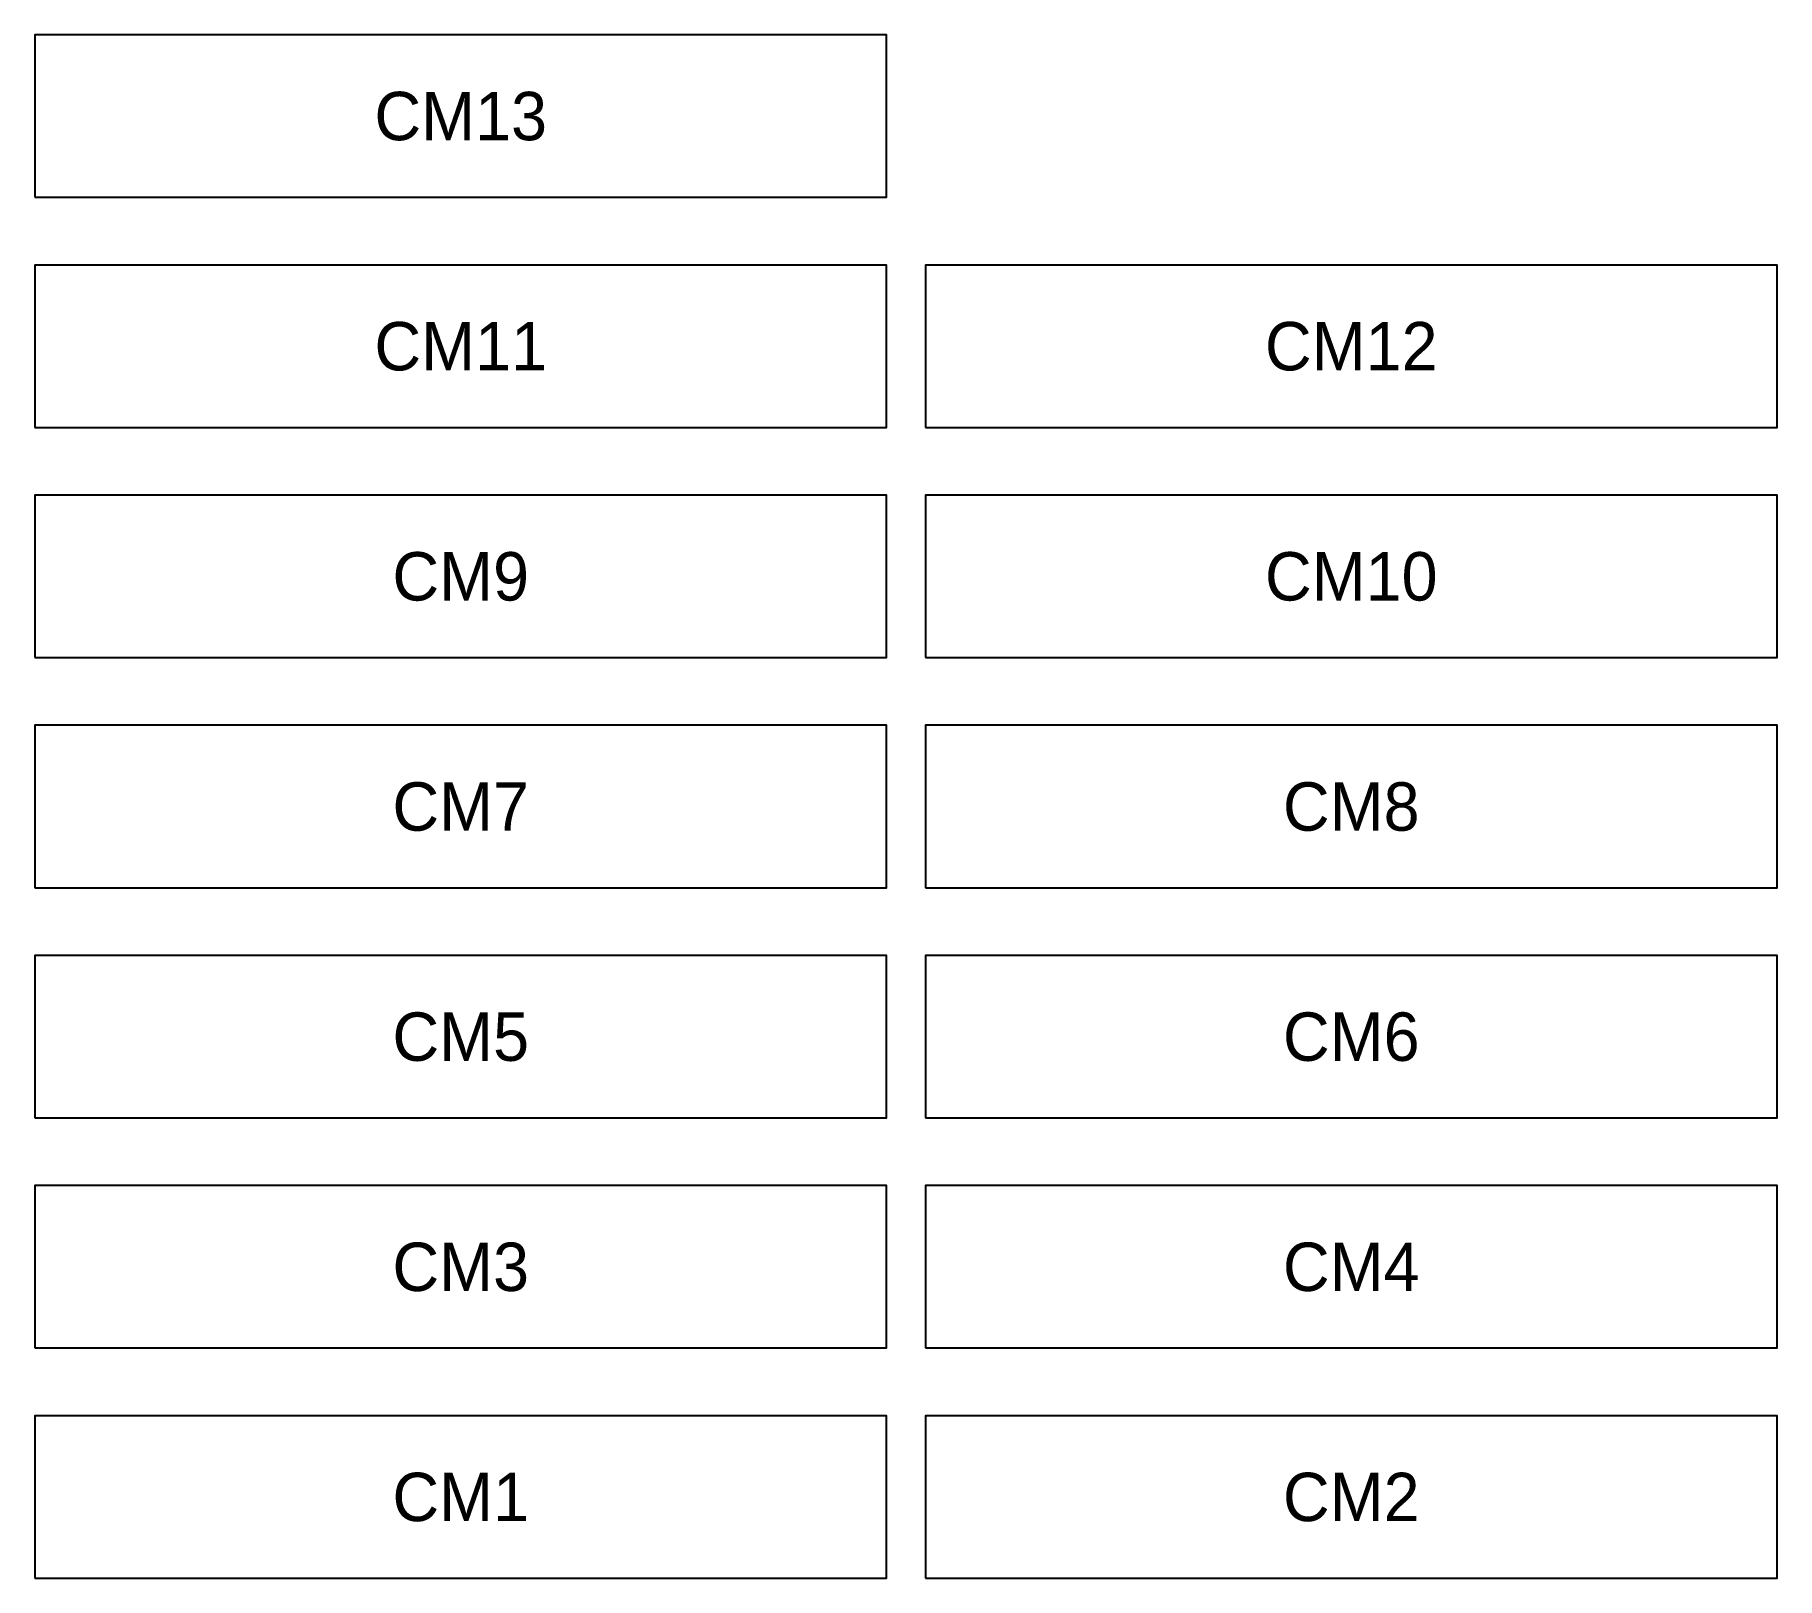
# Model space of a CAD drawing. Header units: millimetres. Extents: x 0 to 1800, y 0 to 1594.
import ezdxf
from ezdxf.enums import TextEntityAlignment as Align

# ---------------------------------------------------------------- set-up
doc = ezdxf.new("R2010")
doc.units = ezdxf.units.MM
doc.layers.add('DECOUPE', color=7, linetype='CONTINUOUS')
doc.layers.add('TEXTE', color=3, linetype='CONTINUOUS')

msp = doc.modelspace()

# ---------------------------------------------------------------- linework, layer by layer
at = {"layer": 'DECOUPE'}
for points in [[(0, 1426.154), (880, 1426.154), (880, 1593.846), (0, 1593.846)], [(0, 1188.462), (880, 1188.462), (880, 1356.154), (0, 1356.154)], [(920, 1188.462), (1800, 1188.462), (1800, 1356.154), (920, 1356.154)], [(0, 950.769), (880, 950.769), (880, 1118.462), (0, 1118.462)], [(920, 950.769), (1800, 950.769), (1800, 1118.462), (920, 1118.462)], [(0, 713.077), (880, 713.077), (880, 880.769), (0, 880.769)], [(920, 713.077), (1800, 713.077), (1800, 880.769), (920, 880.769)], [(0, 475.385), (880, 475.385), (880, 643.077), (0, 643.077)], [(920, 475.385), (1800, 475.385), (1800, 643.077), (920, 643.077)], [(0, 237.692), (880, 237.692), (880, 405.385), (0, 405.385)], [(920, 237.692), (1800, 237.692), (1800, 405.385), (920, 405.385)], [(0, 0), (880, 0), (880, 167.692), (0, 167.692)], [(920, 0), (1800, 0), (1800, 167.692), (920, 167.692)]]:
    msp.add_lwpolyline(points, close=True, dxfattribs=at)

# ---------------------------------------------------------------- texts
at = {"layer": 'TEXTE'}
for s, p in [('CM13', (440, 1510)), ('CM11', (440, 1272.308)), ('CM12', (1360, 1272.308)), ('CM9', (440, 1034.615)), ('CM10', (1360, 1034.615)), ('CM7', (440, 796.923)), ('CM8', (1360, 796.923)), ('CM5', (440, 559.231)), ('CM6', (1360, 559.231)), ('CM3', (440, 321.538)), ('CM4', (1360, 321.538)), ('CM1', (440, 83.846)), ('CM2', (1360, 83.846))]:
    msp.add_text(s, height=50, dxfattribs=at).set_placement(p, align=Align.MIDDLE_CENTER)

doc.saveas('drawing.dxf')
